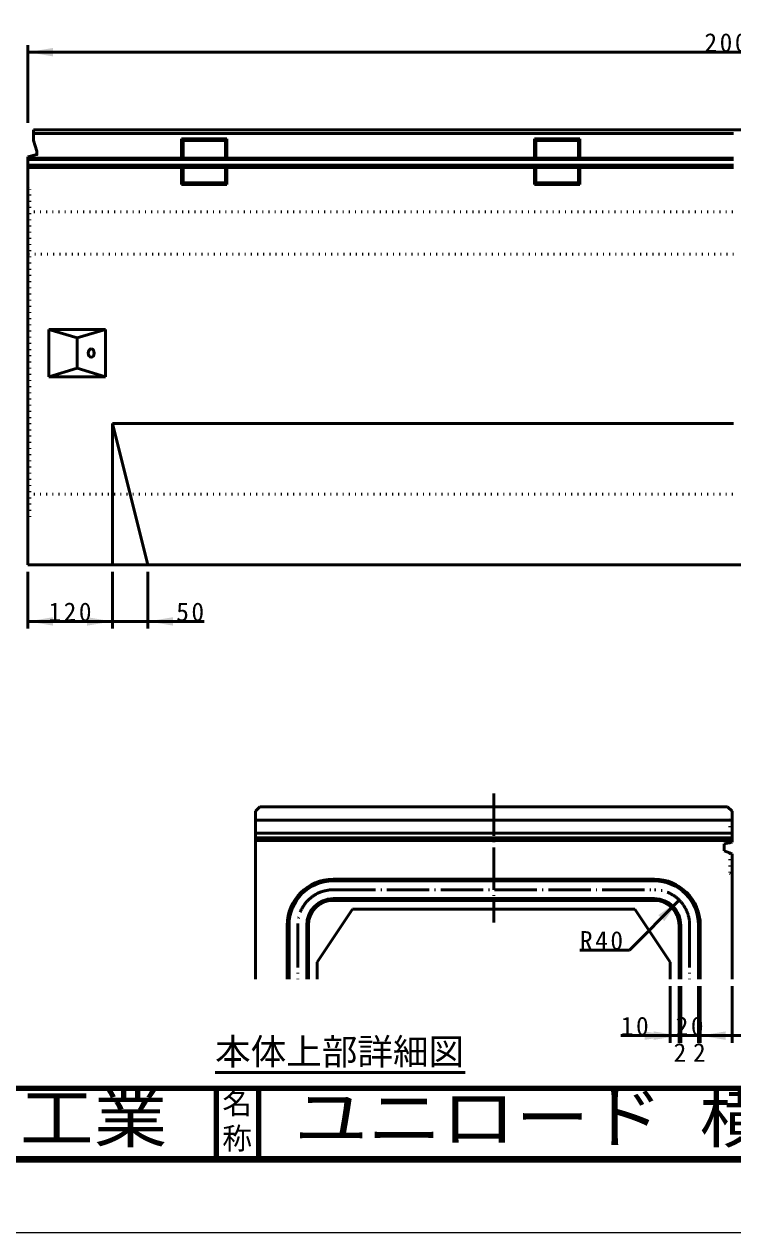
# Model space of a CAD drawing. Units: millimetres, scale not verified. Extents: x -2102 to 2102, y -1485 to 1485.
# Drawn here: x -174 to 830, y -1485 to 226 of the extents above; entities that cross this region are included whole.
import ezdxf
from ezdxf.enums import TextEntityAlignment as Align

# ---------------------------------------------------------------- set-up
doc = ezdxf.new("R2010")
doc.units = ezdxf.units.MM
doc.header["$LTSCALE"] = 5
doc.header["$PDMODE"] = 32
doc.header["$PDSIZE"] = 2.5
doc.linetypes.add('DOTTED', pattern=[1.75, 0.25, -1.5])
doc.linetypes.add('LONG_DASHED_DOTTED', pattern=[15.25, 12, -1.5, 0.25, -1.5])
doc.layers.add('0-0_V-nasSTD', color=7, linetype='Continuous', lineweight=35)
doc.layers.add('0-1_0', color=7, linetype='Continuous', lineweight=35)
doc.styles.add('ＭＳ ゴシック', font='')
doc.styles.get('ＭＳ ゴシック').set_extended_font_data('MS Gothic')

msp = doc.modelspace()

# ---------------------------------------------------------------- linework, layer by layer
at = {"layer": '0-0_V-nasSTD', "lineweight": 50}
for p, q in [((153.433, -1125.807), (153.433, -888.057)), ((822.183, -881.807), (159.683, -881.807)), ((828.433, -900.557), (153.433, -900.557)), ((828.433, -919.307), (153.433, -919.307)), ((153.433, -925.557), (828.433, -925.557)), ((828.433, -929.307), (153.433, -929.307)), ((828.433, -948.505), (828.433, -1125.807)), ((200.933, -1049.307), (200.933, -1125.807)), ((225.933, -1049.307), (225.933, -1125.807)), ((755.933, -1049.307), (755.933, -1125.807)), ((780.933, -1049.307), (780.933, -1125.807))]:
    msp.add_line(p, q, dxfattribs=at)
at = {"layer": '0-0_V-nasSTD', "linetype": 'LONG_DASHED_DOTTED', "lineweight": 50}
for p, q in [((213.433, -1049.307), (213.433, -1125.807)), ((768.433, -1049.307), (768.433, -1125.807))]:
    msp.add_line(p, q, dxfattribs=at)
at = {"layer": '0-0_V-nasSTD', "lineweight": 100}
for p, q in [((97.5, -1280), (97.5, -1380)), ((157.5, -1280), (157.5, -1380))]:
    msp.add_line(p, q, dxfattribs=at)
at = {"layer": '0-0_V-nasSTD', "lineweight": 18}
for points in [[(-2102.5, -1485), (-2102.5, 1485), (2102.5, 1485), (2102.5, -1485)], [(-2002.5, -1385), (-2002.5, 1385), (2002.5, 1385), (2002.5, -1385)]]:
    msp.add_lwpolyline(points, close=True, dxfattribs=at)
at = {"layer": '0-0_V-nasSTD', "lineweight": 100}
msp.add_lwpolyline([(-1997.5, 1380), (-1997.5, -1380), (1997.5, -1380), (1997.5, 1380)], close=True, dxfattribs=at)
at = {"layer": '0-0_V-nasSTD', "lineweight": 50}
msp.add_lwpolyline([(-161.238, 76.66), (-161.238, 61.66), (-156.238, 46.66), (-156.238, 41.66), (-169.238, 38.66)], dxfattribs=at)
for centre, radius, start, end in [((263.433, -1049.307), 62.5, 90, 180), ((718.433, -1049.307), 62.5, 0, 90), ((263.433, -1049.307), 37.5, 90, 180), ((718.433, -1049.307), 37.5, 0, 90)]:
    msp.add_arc(centre, radius, start, end, dxfattribs=at)
at = {"layer": '0-0_V-nasSTD', "linetype": 'LONG_DASHED_DOTTED', "lineweight": 50}
for centre, start, end in [((263.433, -1049.307), 90, 180), ((718.433, -1049.307), 0, 90)]:
    msp.add_arc(centre, 50, start, end, dxfattribs=at)
at = {"layer": '0-0_V-nasSTD'}
for points in [[(-169.238, 186.66), (-133.238, 180.66), (-133.238, 192.66)], [(-169.238, -619.34), (-133.238, -625.34), (-133.238, -613.34)], [(-85.238, -625.34), (-85.238, -613.34), (-49.238, -619.34)], [(0.762, -619.34), (36.762, -625.34), (36.762, -613.34)], [(724.09, -1035.165), (732.575, -1043.651), (753.789, -1013.952)], [(704.933, -1211.807), (704.933, -1199.807), (740.933, -1205.807)], [(717.433, -1211.807), (717.433, -1199.807), (753.433, -1205.807)], [(783.433, -1205.807), (819.433, -1211.807), (819.433, -1199.807)], [(828.433, -1205.807), (864.433, -1211.807), (864.433, -1199.807)]]:
    msp.add_solid(points, dxfattribs=at)
at = {"layer": '0-1_0', "lineweight": 50}
for p, q in [((-169.238, 86.66), (-169.238, 196.66)), ((-169.238, 186.66), (1830.762, 186.66)), ((-161.238, 76.66), (1830.762, 76.66)), ((-161.238, 71.66), (830.762, 71.66)), ((48.462, 63.96), (113.062, 63.96)), ((48.462, 63.96), (50.762, 61.66)), ((48.462, 63.96), (48.462, 36.675)), ((50.762, 61.66), (110.762, 61.66)), ((50.762, 61.66), (50.762, 36.675)), ((110.762, 61.66), (113.062, 63.96)), ((110.762, 61.66), (110.762, 36.675)), ((113.062, 63.96), (113.062, 36.675)), ((548.462, 63.96), (613.062, 63.96)), ((548.462, 63.96), (550.762, 61.66)), ((548.462, 63.96), (548.462, 36.675)), ((550.762, 61.66), (610.762, 61.66)), ((550.762, 61.66), (550.762, 36.675)), ((610.762, 61.66), (613.062, 63.96)), ((610.762, 61.66), (610.762, 36.675)), ((613.062, 63.96), (613.062, 36.675)), ((-169.238, 38.66), (-169.238, -539.34)), ((-169.238, 36.675), (830.762, 36.675)), ((-169.238, 34.66), (830.762, 34.66)), ((-169.238, 26.66), (830.762, 26.66)), ((-169.238, 23.302), (830.762, 23.302)), ((48.462, 23.302), (48.462, -0.64)), ((50.762, 23.302), (50.762, 1.66)), ((110.762, 23.302), (110.762, 1.66)), ((113.062, 23.302), (113.062, -0.64)), ((548.462, 23.302), (548.462, -0.64)), ((550.762, 23.302), (550.762, 1.66)), ((610.762, 23.302), (610.762, 1.66)), ((613.062, 23.302), (613.062, -0.64)), ((48.462, -0.64), (50.762, 1.66)), ((50.762, 1.66), (110.762, 1.66)), ((110.762, 1.66), (113.062, -0.64)), ((548.462, -0.64), (550.762, 1.66)), ((550.762, 1.66), (610.762, 1.66)), ((610.762, 1.66), (613.062, -0.64)), ((48.462, -0.64), (113.062, -0.64)), ((548.462, -0.64), (613.062, -0.64)), ((-139.238, -205.84), (-139.238, -272.84)), ((-139.238, -205.84), (-59.238, -205.84)), ((-99.238, -217.84), (-99.238, -260.84)), ((-59.238, -205.84), (-59.238, -272.84)), ((-139.238, -272.84), (-59.238, -272.84)), ((-49.238, -339.34), (-49.238, -539.34)), ((-49.238, -339.34), (830.762, -339.34)), ((-49.238, -339.34), (0.762, -539.34)), ((-169.238, -539.34), (1830.762, -539.34)), ((-169.238, -549.34), (-169.238, -629.34)), ((-49.238, -549.34), (-49.238, -629.34)), ((0.762, -549.34), (0.762, -629.34)), ((80.762, -619.34), (0.762, -619.34)), ((159.683, -881.807), (153.433, -888.057)), ((822.183, -881.807), (828.433, -888.057)), ((828.433, -888.057), (828.433, -931.789)), ((817.183, -934.307), (828.433, -931.789)), ((817.183, -944.307), (817.183, -934.307)), ((817.183, -944.307), (828.433, -948.505)), ((263.433, -984.307), (718.433, -984.307)), ((263.433, -986.807), (718.433, -986.807)), ((263.433, -1011.807), (718.433, -1011.807)), ((263.433, -1014.307), (718.433, -1014.307)), ((683.078, -1084.663), (753.789, -1013.952)), ((290.933, -1026.807), (240.933, -1101.807)), ((290.933, -1026.807), (690.933, -1026.807)), ((475.308, -1026.807), (506.558, -1026.807)), ((690.933, -1026.807), (740.933, -1101.807)), ((198.433, -1089.307), (198.433, -1049.307)), ((228.433, -1089.307), (228.433, -1049.307)), ((753.433, -1049.307), (753.433, -1089.307)), ((783.433, -1049.307), (783.433, -1089.307)), ((198.433, -1125.807), (198.433, -1089.307)), ((228.433, -1125.807), (228.433, -1089.307)), ((683.078, -1084.663), (613.078, -1084.663)), ((753.433, -1089.307), (753.433, -1125.807)), ((783.433, -1089.307), (783.433, -1125.807)), ((240.933, -1101.807), (240.933, -1125.807)), ((740.933, -1101.807), (740.933, -1125.807)), ((740.933, -1135.807), (740.933, -1215.807)), ((753.433, -1135.807), (753.433, -1215.807)), ((755.933, -1135.807), (755.933, -1215.807)), ((780.933, -1135.807), (780.933, -1215.807)), ((783.433, -1135.807), (783.433, -1215.807)), ((828.433, -1135.807), (828.433, -1215.807)), ((670.933, -1205.807), (740.933, -1205.807)), ((740.933, -1205.807), (753.433, -1205.807)), ((791.246, -1205.807), (799.058, -1205.807)), ((908.433, -1205.807), (828.433, -1205.807)), ((96.209, -1257.978), (450.218, -1257.978))]:
    msp.add_line(p, q, dxfattribs=at)
at = {"layer": '0-1_0', "linetype": 'DOTTED', "lineweight": 50}
for p, q in [((-169.238, -5.34), (-167.238, -7.34)), ((-169.238, -5.34), (-166.238, -7.34)), ((-166.238, -471.34), (-166.238, -7.34)), ((-169.238, -29.34), (-166.238, -27.34)), ((-169.238, -39.34), (830.762, -39.34)), ((830.762, -99.34), (-169.238, -99.34)), ((-169.238, -439.34), (830.762, -439.34)), ((-169.238, -449.34), (-166.238, -451.34)), ((-169.238, -473.34), (-166.238, -471.34)), ((825.558, -900.557), (828.433, -897.682)), ((825.558, -900.557), (825.558, -932.432)), ((825.558, -947.432), (825.558, -975.557)), ((825.558, -975.557), (828.433, -978.432))]:
    msp.add_line(p, q, dxfattribs=at)
at = {"layer": '0-1_0', "linetype": 'LONG_DASHED_DOTTED', "lineweight": 50}
for p, q in [((490.933, -863.057), (490.933, -1045.557)), ((263.433, -999.307), (718.433, -999.307))]:
    msp.add_line(p, q, dxfattribs=at)
at = {"layer": '0-1_0', "lineweight": 100}
msp.add_line((-1997.5, -1280), (1997.5, -1280), dxfattribs=at)
at = {"layer": '0-1_0', "lineweight": 50}
for points in [[(-139.238, -205.84), (-99.238, -217.84), (-59.238, -205.84)], [(-139.238, -272.84), (-99.238, -260.84), (-59.238, -272.84)], [(-169.238, -619.34), (-49.238, -619.34), (0.762, -619.34)], [(753.433, -1205.807), (755.933, -1205.807), (780.933, -1205.807), (783.433, -1205.807), (828.433, -1205.807)]]:
    msp.add_lwpolyline(points, dxfattribs=at)
for centre, radius, start, end in [((263.433, -1049.307), 65, 90, 180), ((718.433, -1049.307), 65, 0, 90), ((263.433, -1049.307), 35, 90, 180), ((718.433, -1049.307), 35, 0, 90)]:
    msp.add_arc(centre, radius, start, end, dxfattribs=at)
msp.add_ellipse((-79.238, -239.34), major_axis=(0, 6), ratio=0.707107, dxfattribs=at)
at = {"layer": '0-1_0'}
for p in [(825.558, -932.432), (825.558, -947.432)]:
    msp.add_point(p, dxfattribs=at)

# ---------------------------------------------------------------- texts
at = {"layer": '0-0_V-nasSTD', "style": 'ＭＳ ゴシック'}
for s, height, p in [('本体上部詳細図', 36.95, (96.209, -1257.978)), ('2', 26.39, (745.683, -1250.807)), ('2', 26.39, (773.183, -1250.807)), ('名', 30.79, (106.482, -1326.001)), ('称', 30.79, (106.476, -1375.99))]:
    msp.add_text(s, height=height, dxfattribs=at).set_placement(p, align=Align.BOTTOM_LEFT)
at = {"layer": '0-0_V-nasSTD', "style": 'ＭＳ ゴシック', "width": 1.1}
for s, p in [('株式会社船生コンクリート工業', (-1434.221, -1377.45)), ('ユニロード 横断', (208, -1377.53))]:
    msp.add_text(s, height=69.65, dxfattribs=at).set_placement(p, align=Align.BOTTOM_LEFT)
at = {"layer": '0-0_V-nasSTD', "char_height": 26.39, "attachment_point": 7, "style": 'ＭＳ ゴシック'}
for s, insert in [('\\T1.2;2000', (789.362, 186.66)), ('\\T1.2;120', (-139.838, -619.34)), ('\\T1.2;50', (41.162, -619.34)), ('\\T1.2;R40', (613.078, -1084.663)), ('\\T1.2;10', (670.933, -1205.807)), ('\\T1.2;20', (748.633, -1205.807))]:
    msp.add_mtext(s, dxfattribs=dict(at, insert=insert))

doc.saveas('drawing.dxf')
